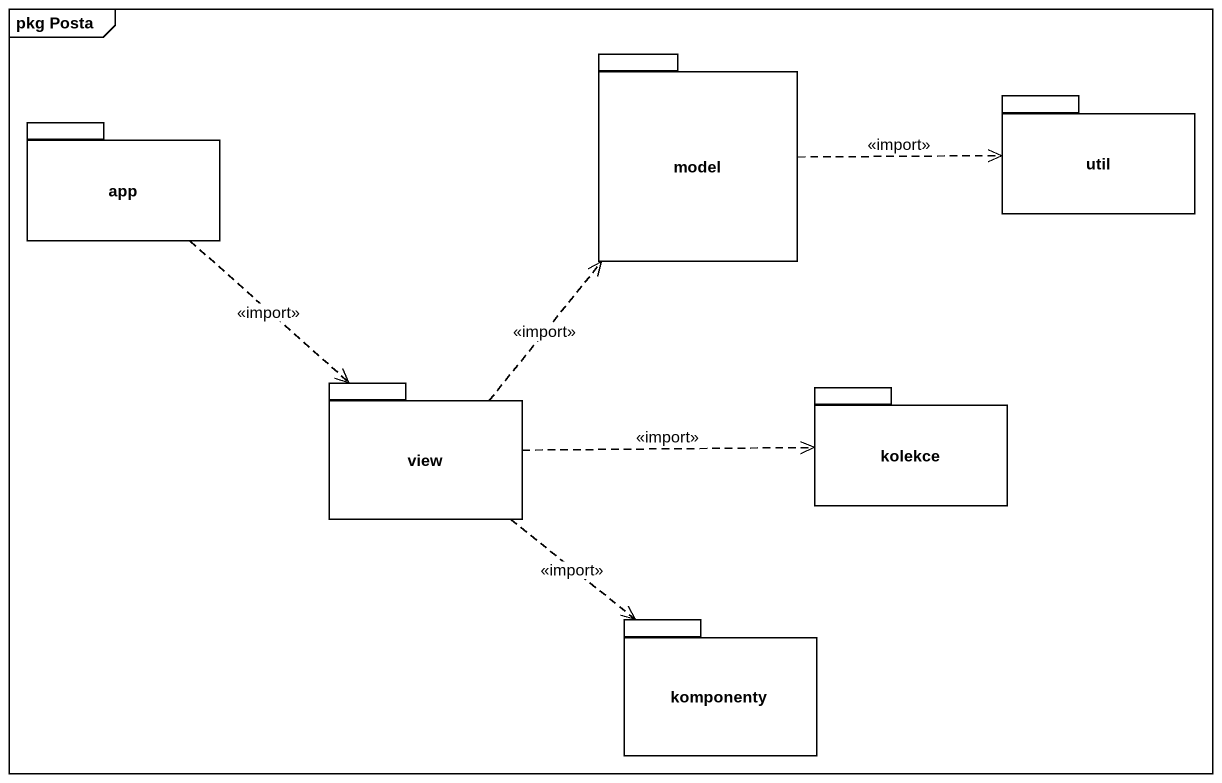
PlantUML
@startuml
mainframe pkg Posta
package model {
}
package app {
}
package util {
}
package view {
}
package kolekce {
}
package komponenty {
}
model .right.> util : <<import>>
app ..> view : <<import>>
view .up.> model : <<import>>
view .right.> kolekce : <<import>>
view ..> komponenty : <<import>>
@enduml
